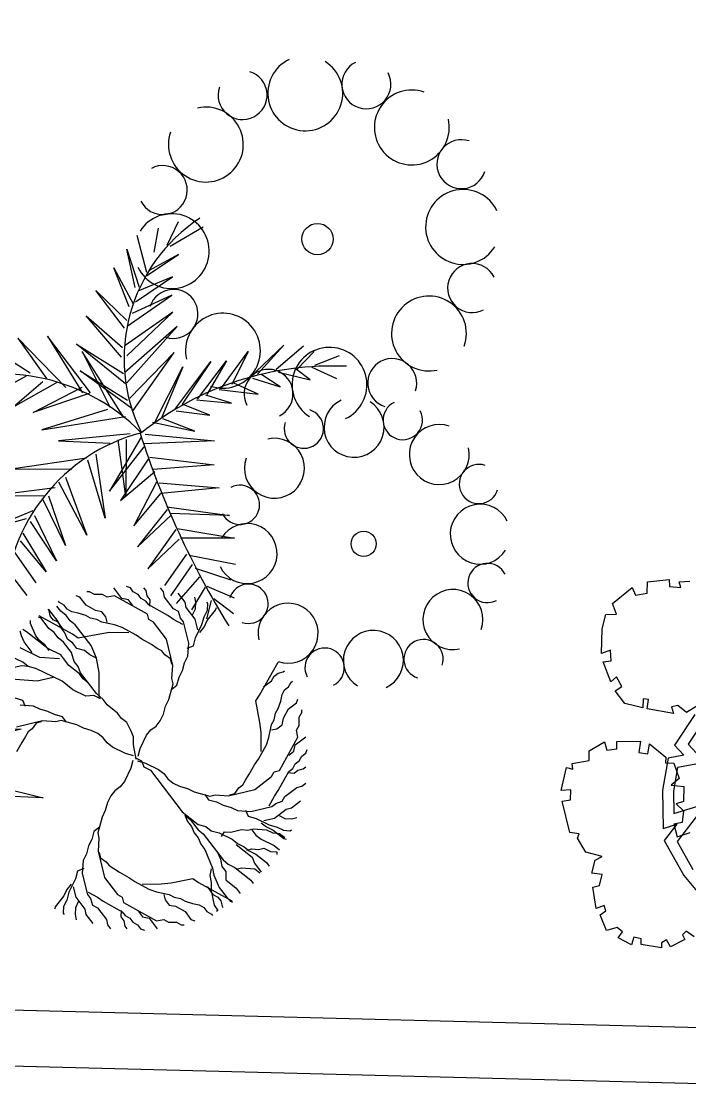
# Model space of a CAD drawing. Header units: millimetres. Extents: x 2680932 to 6187768, y 127588 to 383208.
# Drawn here: x 2895512 to 2896230, y 148357 to 149496 of the extents above; entities that cross this region are included whole.
import ezdxf

# ---------------------------------------------------------------- set-up
doc = ezdxf.new("R2010")
doc.units = ezdxf.units.MM
doc.header["$LTSCALE"] = 20
for name, color, linetype in [('家具内线', 36, 'Continuous'), ('家具外线', 255, 'Continuous'), ('阳台栏杆', 149, 'Continuous')]:
    doc.layers.add(name, color=color, linetype=linetype)

# ---------------------------------------------------------------- blocks, each defined once
blk = doc.blocks.new('MK-ZW-0004')
at = {"layer": '家具内线'}
for p, q in [((-131356.9, 4514.5), (-131363.7, 4542.2)), ((-131354.9, 4510.9), (-131339.5, 4535.5)), ((-131354.8, 4495.1), (-131371.2, 4515.8)), ((-131357.9, 4472.8), (-131378.7, 4505.2)), ((-131341.6, 4507.5), (-131355.9, 4492.9)), ((-131354.5, 4474.7), (-131341.6, 4507.5)), ((-131352.1, 4442.9), (-131382.4, 4484.1)), ((-131382.4, 4484.1), (-131355.2, 4452.2)), ((-131338.5, 4474.4), (-131354.8, 4455.6)), ((-131351.8, 4446.2), (-131338.5, 4474.4)), ((-131380.7, 4445.5), (-131347.7, 4423.3)), ((-131345.6, 4411.8), (-131380.7, 4445.5)), ((-131333.7, 4450.2), (-131349, 4425.7)), ((-131344.2, 4409.4), (-131333.7, 4450.2)), ((-131337.1, 4385), (-131373.6, 4421.1)), ((-131373.6, 4421.1), (-131340.8, 4395.5)), ((-131327.9, 4420.3), (-131340.2, 4394.3)), ((-131336.4, 4383.8), (-131327.9, 4420.3)), ((-131503.8, 4377), (-131519.7, 4414.9)), ((-131329.2, 4359.4), (-131375.3, 4404.3)), ((-131375.3, 4404.3), (-131334, 4367.8)), ((-131307, 4324.1), (-131290.3, 4397)), ((-131290.3, 4397), (-131296.9, 4321.7)), ((-131226.9, 4337.2), (-131208.9, 4402.7)), ((-131208.9, 4402.7), (-131219.4, 4339.4)), ((-131202.3, 4345.2), (-131183.8, 4404.8)), ((-131183.8, 4404.8), (-131191.7, 4347.1)), ((-131172.3, 4354.1), (-131156.1, 4402.2)), ((-131505.1, 4374.2), (-131528.5, 4389.5)), ((-131318.3, 4395.7), (-131334, 4367.8)), ((-131327.5, 4360.4), (-131318.3, 4395.7)), ((-131281.9, 4326.1), (-131264.8, 4393.2)), ((-131264.8, 4393.2), (-131268.3, 4327.8)), ((-131253.3, 4332.3), (-131239.7, 4395.3)), ((-131239.7, 4395.3), (-131241.9, 4332.7)), ((-131157.4, 4358.6), (-131140.2, 4395)), ((-131136.7, 4368.4), (-131120.4, 4396.1)), ((-131122.6, 4374.4), (-131104.1, 4393.1)), ((-131475.6, 4348.2), (-131493.7, 4384.9)), ((-131493.7, 4384.9), (-131480.5, 4351.5)), ((-131449.2, 4332.6), (-131470.8, 4375.5)), ((-131470.8, 4375.5), (-131460.2, 4336.6)), ((-131303.3, 4377.4), (-131321, 4345.1)), ((-131319, 4333.7), (-131303.3, 4377.4)), ((-131499.4, 4359.1), (-131524.5, 4367.2)), ((-131424.5, 4320.2), (-131451.4, 4372.2)), ((-131451.4, 4372.2), (-131437.3, 4327.2)), ((-131392.9, 4315.8), (-131432.9, 4370.6)), ((-131432.9, 4370.6), (-131404.3, 4315.4)), ((-131364.2, 4311.8), (-131417.1, 4373.5)), ((-131417.1, 4373.5), (-131375.7, 4311.3)), ((-131333.9, 4314.8), (-131389.8, 4366.6)), ((-131389.8, 4366.6), (-131347.5, 4313.1)), ((-131318, 4335.8), (-131373.5, 4373.6)), ((-131373.5, 4373.6), (-131322.8, 4344.2)), ((-131135.8, 4366.8), (-131113.8, 4348.8)), ((-131120.8, 4371.3), (-131101.9, 4363.7)), ((-131173.7, 4351.3), (-131143.3, 4323.7)), ((-131161.8, 4356.1), (-131131.4, 4328.5)), ((-131147.7, 4362.1), (-131122.6, 4333.5)), ((-131478.7, 4348.5), (-131519.6, 4343.4)), ((-131188.2, 4300.1), (-131217.2, 4340.7)), ((-131201.4, 4343.6), (-131163.5, 4308.1)), ((-131163.5, 4308.1), (-131190.8, 4345.6)), ((-131506.4, 4330.6), (-131464.2, 4338.4)), ((-131464.6, 4334), (-131506.4, 4330.6)), ((-131488.4, 4314.3), (-131447.4, 4329.6)), ((-131240.1, 4288.8), (-131266.1, 4329.1)), ((-131254.6, 4329.5), (-131211.1, 4299.3)), ((-131211.1, 4299.3), (-131241.9, 4332.7)), ((-131223.8, 4336.9), (-131188.2, 4300.1)), ((-131444.8, 4324.9), (-131488.4, 4314.3)), ((-131466.8, 4291.9), (-131430.7, 4320.7)), ((-131304.4, 4319.4), (-131251.5, 4278.1)), ((-131251.5, 4278.1), (-131293.8, 4321.4)), ((-131281.1, 4324.6), (-131240.1, 4288.8)), ((-131422.8, 4317.1), (-131466.8, 4291.9)), ((-131441.3, 4277.9), (-131402.5, 4312.3)), ((-131392.4, 4309.9), (-131441.3, 4277.9)), ((-131363.4, 4310.2), (-131412.6, 4263.6)), ((-131412.6, 4263.6), (-131374.8, 4309.8)), ((-131336.1, 4313.6), (-131383.6, 4263.9)), ((-131383.6, 4263.9), (-131345.8, 4310.1)), ((-131309.7, 4308.2), (-131312.3, 4231.1)), ((-131327.7, 4304), (-131403.8, 4268.7)), ((-131326.3, 4214.9), (-131328.6, 4305.6)), ((-131243.6, 4294.9), (-131304.8, 4294.7)), ((-131303.9, 4303.3), (-131243.6, 4294.9)), ((-131403.8, 4268.7), (-131340.5, 4290.6)), ((-131338.7, 4287.5), (-131326.3, 4214.9)), ((-131312.3, 4231.1), (-131302.6, 4285.7)), ((-131358.9, 4271.9), (-131425, 4234.1)), ((-131425, 4234.1), (-131359.8, 4263.2)), ((-131345.7, 4207.9), (-131366, 4263.7)), ((-131358.1, 4270.3), (-131345.7, 4207.9)), ((-131292.9, 4268.8), (-131223.4, 4269.7)), ((-131223.4, 4269.7), (-131287.6, 4259.5)), ((-131289.8, 4258.3), (-131288.5, 4179.3)), ((-131367.7, 4246.4), (-131427.1, 4202.2)), ((-131374.8, 4238.3), (-131354.1, 4186.8)), ((-131288.5, 4179.3), (-131280.1, 4241.3)), ((-131272.6, 4233.4), (-131207.9, 4247.9)), ((-131207.9, 4247.9), (-131268.2, 4225.7)), ((-131427.1, 4202.2), (-131380.1, 4227.1)), ((-131354.1, 4186.8), (-131377.4, 4222.5)), ((-131262.5, 4220.8), (-131262.9, 4155.1)), ((-131255, 4212.8), (-131200, 4223.8)), ((-131200, 4223.8), (-131251.5, 4206.6)), ((-131388, 4210.3), (-131431.5, 4158.8)), ((-131385.3, 4205.7), (-131368.1, 4160.3)), ((-131262.9, 4155.1), (-131255.5, 4208.4)), ((-131236.1, 4195), (-131184.6, 4212.2)), ((-131184.6, 4212.2), (-131230.4, 4190.1)), ((-131241.4, 4194), (-131228.6, 4146.1)), ((-131218.9, 4180.3), (-131174.5, 4199.6)), ((-131174.5, 4199.6), (-131211, 4176.6)), ((-131228.6, 4146.1), (-131233.9, 4186)), ((-131200.4, 4168.4), (-131164.3, 4187)), ((-131180.6, 4159.3), (-131152, 4175.7))]:
    blk.add_line(p, q, dxfattribs=at)
for centre, radius in [((-131490.5, 4534.9), 16.8), ((-131159.8, 4541.4), 13.5)]:
    blk.add_circle(centre, radius, dxfattribs=at)
at = {"layer": '家具外线'}
for p, q in [((-131022.8, 4444.9), (-131023.7, 4446.4)), ((-131018.1, 4441.4), (-131022.8, 4444.9)), ((-131000.1, 4447.7), (-131003.9, 4449.6)), ((-130994.8, 4438.4), (-131000.1, 4447.7)), ((-130989.1, 4451.9), (-130992, 4452.3)), ((-130984.4, 4448.5), (-130989.1, 4451.9)), ((-130975.7, 4447.3), (-130984.4, 4448.5)), ((-130971, 4443.9), (-130975.7, 4447.3)), ((-130963.2, 4444.3), (-130971, 4443.9)), ((-130930.5, 4420.2), (-130963.2, 4444.3)), ((-130955.6, 4440.5), (-130962.6, 4452.8)), ((-130945.2, 4450.5), (-130949, 4452.4)), ((-130942.6, 4445.9), (-130945.2, 4450.5)), ((-130937.9, 4442.5), (-130942.6, 4445.9)), ((-130935.3, 4437.8), (-130937.9, 4442.5)), ((-130928.9, 4445.6), (-130930.7, 4448.6)), ((-130928.3, 4439.8), (-130928.9, 4445.6)), ((-130910.6, 4441.8), (-130913.2, 4446.4)), ((-131013.3, 4409.5), (-131046, 4433.7)), ((-131034.9, 4437.9), (-131035.8, 4439.5)), ((-131034.3, 4432.2), (-131034.9, 4437.9)), ((-131031.7, 4427.5), (-131034.3, 4432.2)), ((-131015.5, 4436.8), (-131018.1, 4441.4)), ((-131010.8, 4433.4), (-131015.5, 4436.8)), ((-131004.1, 4431.1), (-131010.8, 4433.4)), ((-130996.5, 4427.3), (-131004.1, 4431.1)), ((-130985.5, 4431.5), (-130994.8, 4438.4)), ((-130978.8, 4429.2), (-130985.5, 4431.5)), ((-130948.9, 4438.2), (-130955.6, 4440.5)), ((-130945.4, 4432), (-130948.9, 4438.2)), ((-130930.6, 4434.4), (-130935.3, 4437.8)), ((-130928, 4429.8), (-130930.6, 4434.4)), ((-130925.7, 4435.2), (-130928.3, 4439.8)), ((-130927.1, 4428.2), (-130925.7, 4435.2)), ((-130910, 4436), (-130910.6, 4441.8)), ((-130902, 4422.2), (-130910, 4436)), ((-130889, 4427.6), (-130895.2, 4438.3)), ((-130877.4, 4426.1), (-130878, 4431.9)), ((-131027, 4424.1), (-131031.7, 4427.5)), ((-131021.8, 4414.9), (-131027, 4424.1)), ((-130991.9, 4423.8), (-130996.5, 4427.3)), ((-130985.2, 4421.5), (-130991.9, 4423.8)), ((-130980.5, 4418.1), (-130985.2, 4421.5)), ((-130975.3, 4423.1), (-130978.8, 4429.2)), ((-130974.7, 4417.3), (-130975.3, 4423.1)), ((-130929.9, 4414.4), (-130930.5, 4420.2)), ((-130909.3, 4416), (-130928, 4429.8)), ((-130897.4, 4418.7), (-130902, 4422.2)), ((-130888.4, 4421.8), (-130889, 4427.6)), ((-130880.5, 4408), (-130888.4, 4421.8)), ((-130878.8, 4419.2), (-130877.4, 4426.1)), ((-130866.3, 4416.1), (-130864.9, 4423)), ((-130864.9, 4423), (-130865.7, 4424.6)), ((-131007.8, 4404.5), (-131013.3, 4409.5)), ((-130967.1, 4413.5), (-130980.5, 4418.1)), ((-130959.5, 4409.7), (-130967.1, 4413.5)), ((-130945.5, 4399.3), (-130959.5, 4409.7)), ((-130925.2, 4410.9), (-130929.9, 4414.4)), ((-130913.8, 4391), (-130925.2, 4410.9)), ((-130903.7, 4411), (-130909.3, 4416)), ((-130894.4, 4404.1), (-130903.7, 4411)), ((-130895.9, 4411.4), (-130897.4, 4418.7)), ((-130893.3, 4406.8), (-130895.9, 4411.4)), ((-130883.1, 4412.6), (-130878.8, 4419.2)), ((-130874, 4401.5), (-130870.6, 4409.6)), ((-130870.6, 4409.6), (-130866.3, 4416.1)), ((-130868, 4404.9), (-130857.5, 4415)), ((-130864.9, 4404.4), (-130863.5, 4411.3)), ((-130863.5, 4411.3), (-130858.3, 4416.3)), ((-130857.5, 4415), (-130856.4, 4417.7)), ((-130851.3, 4404), (-130846.1, 4409.1)), ((-130984.2, 4405.8), (-131007.8, 4404.5)), ((-130973.5, 4405.8), (-130984.2, 4405.8)), ((-130953.1, 4403.2), (-130973.5, 4405.8)), ((-130940, 4394.3), (-130945.5, 4399.3)), ((-130890.8, 4383.7), (-130893.3, 4406.8)), ((-130882.7, 4388.4), (-130874, 4401.5)), ((-130879.3, 4396.4), (-130880.5, 4408)), ((-130877.5, 4393.4), (-130872.3, 4398.4)), ((-130872.3, 4398.4), (-130868, 4404.9)), ((-130872.1, 4384), (-130869.3, 4397.8)), ((-130869.3, 4397.8), (-130864.9, 4404.4)), ((-130859.9, 4390.9), (-130851.3, 4404)), ((-130850.1, 4392.5), (-130845.7, 4399.1)), ((-130845.7, 4399.1), (-130844.3, 4406)), ((-130844.3, 4406), (-130841.4, 4405.6)), ((-130930.7, 4387.4), (-130940, 4394.3)), ((-130925.1, 4382.4), (-130930.7, 4387.4)), ((-130910.8, 4362.1), (-130913.8, 4391)), ((-130886.2, 4380.3), (-130882.7, 4388.4)), ((-130871.2, 4382.4), (-130865.1, 4385.9)), ((-130865.1, 4385.9), (-130859.9, 4390.9)), ((-130850.9, 4379.8), (-130849.5, 4386.7)), ((-130849.5, 4386.7), (-130850.1, 4392.5)), ((-130844.8, 4383.3), (-130834.4, 4393.3)), ((-130835.2, 4380.6), (-130825, 4386.4)), ((-130834.4, 4393.3), (-130830.3, 4395.6)), ((-131110.1, 4374.5), (-131112.8, 4375.7)), ((-131100, 4364.1), (-131110.1, 4374.5)), ((-130920.4, 4379), (-130925.1, 4382.4)), ((-130917.8, 4374.4), (-130920.4, 4379)), ((-130912.3, 4369.4), (-130917.8, 4374.4)), ((-130893.7, 4369.8), (-130890.8, 4383.7)), ((-130893.1, 4378.3), (-130886.2, 4380.3)), ((-130872.9, 4371.3), (-130871.5, 4378.2)), ((-130871.5, 4378.2), (-130872.1, 4384)), ((-130857.8, 4363.6), (-130842.2, 4378.7)), ((-130854.3, 4371.7), (-130849.1, 4376.7)), ((-130850.3, 4374), (-130850.9, 4379.8)), ((-130849.1, 4376.7), (-130844.8, 4383.3)), ((-130842.2, 4378.7), (-130835.2, 4380.6)), ((-130833.6, 4359.1), (-130818, 4374.1)), ((-130832.2, 4366), (-130829.4, 4379.9)), ((-130829.4, 4379.9), (-130824.2, 4384.9)), ((-130818, 4374.1), (-130814, 4376.4)), ((-131118.1, 4367.2), (-131119.7, 4366.4)), ((-131111.2, 4365.8), (-131118.1, 4367.2)), ((-131104.6, 4361.5), (-131111.2, 4365.8)), ((-131093.5, 4359.8), (-131100, 4364.1)), ((-130911.6, 4363.6), (-130912.3, 4369.4)), ((-130901.4, 4355.2), (-130898, 4363.3)), ((-130898, 4363.3), (-130893.7, 4369.8)), ((-130871.7, 4359.7), (-130872.9, 4371.3)), ((-130863.9, 4360.1), (-130858.7, 4365.1)), ((-130858.7, 4365.1), (-130854.3, 4371.7)), ((-130831.6, 4360.2), (-130832.2, 4366)), ((-131121.2, 4354.7), (-131126.9, 4354.1)), ((-131114.2, 4353.3), (-131121.2, 4354.7)), ((-131103.1, 4351.6), (-131116.9, 4343.7)), ((-131107.7, 4349), (-131114.2, 4353.3)), ((-131096.5, 4358), (-131104.6, 4361.5)), ((-131091.5, 4352.8), (-131103.1, 4351.6)), ((-131083.4, 4349.4), (-131096.5, 4358)), ((-131088.5, 4354.6), (-131093.5, 4359.8)), ((-130913.6, 4348.2), (-130910.8, 4362.1)), ((-130905.8, 4348.6), (-130901.4, 4355.2)), ((-130873.1, 4352.8), (-130871.7, 4359.7)), ((-130868.5, 4349.3), (-130873.1, 4352.8)), ((-130872.5, 4347), (-130863.9, 4360.1)), ((-130843.2, 4347.5), (-130838, 4352.5)), ((-130838, 4352.5), (-130833.6, 4359.1)), ((-130821.7, 4347.5), (-130811.2, 4357.6)), ((-130811.2, 4357.6), (-130805.2, 4361.1)), ((-130802.2, 4346.5), (-130797, 4351.5)), ((-130797, 4351.5), (-130798.1, 4348.8)), ((-131122.7, 4343.1), (-131133.4, 4336.9)), ((-131116.9, 4343.7), (-131122.7, 4343.1)), ((-131078.8, 4341.3), (-131101.9, 4338.8)), ((-131075.3, 4345.9), (-131083.4, 4349.4)), ((-131064.9, 4338.4), (-131078.8, 4341.3)), ((-131073.4, 4339), (-131075.3, 4345.9)), ((-130919.9, 4326.3), (-130913, 4342.5)), ((-130915.3, 4337.1), (-130909.2, 4340.5)), ((-130913, 4342.5), (-130913.6, 4348.2)), ((-130909.2, 4340.5), (-130905.8, 4348.6)), ((-130876, 4338.9), (-130872.5, 4347)), ((-130873.6, 4330.1), (-130843.2, 4347.5)), ((-130851.3, 4342.8), (-130844.3, 4344.8)), ((-130844.3, 4344.8), (-130836.5, 4345.2)), ((-130836.5, 4345.2), (-130830.4, 4348.7)), ((-130830.4, 4348.7), (-130821.7, 4347.5)), ((-130822.6, 4318.2), (-130798.4, 4350.9)), ((-130814.4, 4339.5), (-130802.2, 4346.5)), ((-130794.2, 4339.9), (-130792.6, 4340.7)), ((-131117.2, 4330), (-131131.1, 4322.1)), ((-131113.8, 4334.7), (-131117.2, 4330)), ((-131106.5, 4336.2), (-131113.8, 4334.7)), ((-131101.9, 4338.8), (-131106.5, 4336.2)), ((-131099.2, 4337.7), (-131106.1, 4328.4)), ((-131058.4, 4334.1), (-131064.9, 4338.4)), ((-131050.3, 4330.7), (-131058.4, 4334.1)), ((-131043.7, 4326.3), (-131050.3, 4330.7)), ((-130884.6, 4325.8), (-130881.2, 4333.9)), ((-130881.2, 4333.9), (-130876, 4338.9)), ((-130878.8, 4325.1), (-130873.6, 4330.1)), ((-130863.1, 4325.9), (-130857, 4329.4)), ((-130857, 4329.4), (-130836.1, 4335.2)), ((-130836.1, 4335.2), (-130828.3, 4335.6)), ((-130835.3, 4333.7), (-130828.6, 4331.4)), ((-130828.6, 4331.4), (-130820.7, 4331.8)), ((-130828.3, 4335.6), (-130814.4, 4339.5)), ((-130820.7, 4331.8), (-130812, 4330.6)), ((-130817.2, 4326.7), (-130808, 4331.9)), ((-130812, 4330.6), (-130796.3, 4331.5)), ((-130808, 4331.9), (-130804.5, 4336.6)), ((-130804.5, 4336.6), (-130799.9, 4339.3)), ((-130799.9, 4339.3), (-130794.2, 4339.9)), ((-130796.3, 4331.5), (-130790.2, 4334.9)), ((-130790.2, 4334.9), (-130789.3, 4333.4)), ((-130787.2, 4327.7), (-130785.7, 4328.6)), ((-131136.9, 4321.5), (-131141.5, 4318.9)), ((-131131.1, 4322.1), (-131136.9, 4321.5)), ((-131111.1, 4322.8), (-131124.9, 4304.1)), ((-131106.1, 4328.4), (-131111.1, 4322.8)), ((-131086, 4318.3), (-131106, 4306.9)), ((-131057.2, 4321.3), (-131086, 4318.3)), ((-131064.5, 4319.8), (-131069.5, 4314.3)), ((-131058.7, 4320.4), (-131064.5, 4319.8)), ((-131043.3, 4318.5), (-131057.2, 4321.3)), ((-131035.6, 4322.9), (-131043.7, 4326.3)), ((-131037.5, 4319.1), (-131043.3, 4318.5)), ((-131021.4, 4312.2), (-131037.5, 4319.1)), ((-131032.1, 4316.8), (-131035.6, 4322.9)), ((-130927.7, 4311.6), (-130924.2, 4319.7)), ((-130924.2, 4319.7), (-130919.9, 4326.3)), ((-130900.2, 4310.7), (-130884.6, 4325.8)), ((-130896.2, 4313.1), (-130891, 4318.1)), ((-130891, 4318.1), (-130878.8, 4325.1)), ((-130889.2, 4315), (-130883.1, 4318.5)), ((-130883.1, 4318.5), (-130876.2, 4320.4)), ((-130876.2, 4320.4), (-130870.1, 4323.9)), ((-130870.1, 4323.9), (-130863.1, 4325.9)), ((-130827.6, 4312.7), (-130822.6, 4318.2)), ((-130798.7, 4315.7), (-130795.3, 4320.4)), ((-130795.3, 4320.4), (-130790.7, 4323)), ((-130790.7, 4323), (-130787.2, 4327.7)), ((-131130.3, 4306.4), (-131134.9, 4303.8)), ((-131123.3, 4305), (-131130.3, 4306.4)), ((-131106, 4306.9), (-131109.5, 4302.2)), ((-131077.5, 4307), (-131082.5, 4301.4)), ((-131074.1, 4311.7), (-131077.5, 4307)), ((-131069.5, 4314.3), (-131074.1, 4311.7)), ((-131014.8, 4307.9), (-131021.4, 4312.2)), ((-131006.7, 4304.4), (-131014.8, 4307.9)), ((-130948.9, 4282.9), (-130900.2, 4310.7)), ((-130932, 4305.1), (-130927.7, 4311.6)), ((-130896.2, 4313.1), (-130889.2, 4315)), ((-130826.3, 4289.1), (-130827.6, 4312.7)), ((-130804.8, 4301.4), (-130801, 4309)), ((-130801, 4309), (-130798.7, 4315.7)), ((-130784.4, 4305), (-130782.5, 4308.8)), ((-131140.6, 4303.2), (-131143.7, 4301.4)), ((-131134.9, 4303.8), (-131140.6, 4303.2)), ((-131115.2, 4301.6), (-131139.4, 4268.9)), ((-131132.9, 4296.8), (-131137.5, 4294.2)), ((-131129.5, 4301.5), (-131132.9, 4296.8)), ((-131124.9, 4304.1), (-131129.5, 4301.5)), ((-131109.5, 4302.2), (-131115.2, 4301.6)), ((-131082.5, 4301.4), (-131089.4, 4292.1)), ((-131000.1, 4300.1), (-131006.7, 4304.4)), ((-130995.1, 4294.9), (-131000.1, 4300.1)), ((-130991.6, 4288.8), (-130995.1, 4294.9)), ((-130948.5, 4291.5), (-130943.3, 4296.6)), ((-130943.3, 4296.6), (-130937.2, 4300)), ((-130937.2, 4300), (-130932, 4305.1)), ((-130810.6, 4290.1), (-130808.3, 4296.8)), ((-130808.3, 4296.8), (-130804.8, 4301.4)), ((-130800.6, 4290.4), (-130793.7, 4299.8)), ((-130793.7, 4299.8), (-130784.4, 4305)), ((-130780.2, 4294), (-130779.8, 4296.9)), ((-131145.6, 4286.9), (-131147.5, 4283.1)), ((-131141, 4289.5), (-131145.6, 4286.9)), ((-131137.5, 4294.2), (-131141, 4289.5)), ((-131133.3, 4283.2), (-131135.6, 4276.5)), ((-131127.1, 4286.7), (-131133.3, 4283.2)), ((-131094.4, 4286.6), (-131104.8, 4272.6)), ((-131089.4, 4292.1), (-131094.4, 4286.6)), ((-130986.6, 4283.6), (-130991.6, 4288.8)), ((-130973.5, 4274.9), (-130986.6, 4283.6)), ((-130957.2, 4278.4), (-130948.5, 4291.5)), ((-130826.3, 4278.4), (-130826.3, 4289.1)), ((-130818.6, 4272), (-130814, 4285.4)), ((-130814, 4285.4), (-130810.6, 4290.1)), ((-130809, 4280.2), (-130802.8, 4283.7)), ((-130802.8, 4283.7), (-130800.6, 4290.4)), ((-130784.8, 4280.6), (-130783.6, 4289.3)), ((-130783.6, 4289.3), (-130780.2, 4294)), ((-131135.6, 4276.5), (-131147.9, 4269.4)), ((-131104.8, 4272.6), (-131108.6, 4265)), ((-131098.2, 4279), (-131100.9, 4258.6)), ((-130965.4, 4271.5), (-130973.5, 4274.9)), ((-130964.6, 4267.8), (-130960.2, 4274.4)), ((-130960.6, 4270.3), (-130957.2, 4278.4)), ((-130960.2, 4274.4), (-130953.3, 4276.3)), ((-130953.3, 4276.3), (-130948.9, 4282.9)), ((-130828.9, 4258), (-130826.3, 4278.4)), ((-130822.4, 4264.4), (-130818.6, 4272)), ((-130814.8, 4279.6), (-130809, 4280.2)), ((-130788.2, 4276), (-130784.8, 4280.6)), ((-130787.8, 4268.1), (-130788.2, 4276)), ((-131139, 4261.1), (-131142.4, 4256.4)), ((-131139.4, 4268.9), (-131139, 4261.1)), ((-131108.6, 4265), (-131113.2, 4251.6)), ((-131002.9, 4264.3), (-131008.1, 4259.2)), ((-130993.9, 4267.4), (-131002.9, 4264.3)), ((-130986.9, 4269.3), (-130993.9, 4267.4)), ((-130978.2, 4268.2), (-130986.9, 4269.3)), ((-130962.5, 4269), (-130978.2, 4268.2)), ((-130966.6, 4266.7), (-130970, 4258.6)), ((-130961.8, 4265.5), (-130953.7, 4262.1)), ((-130953.7, 4262.1), (-130940.6, 4253.4)), ((-130832.8, 4250.4), (-130822.4, 4264.4)), ((-130811.9, 4235.4), (-130787.8, 4268.1)), ((-130793.9, 4253.8), (-130791.6, 4260.5)), ((-130791.6, 4260.5), (-130779.3, 4267.6)), ((-131142.4, 4256.4), (-131143.6, 4247.7)), ((-131124.3, 4253.3), (-131126.6, 4246.6)), ((-131118.2, 4256.8), (-131124.3, 4253.3)), ((-131112.4, 4257.4), (-131118.2, 4256.8)), ((-131113.2, 4251.6), (-131116.6, 4246.9)), ((-131100.9, 4258.6), (-131100.8, 4247.9)), ((-131014.2, 4255.8), (-131024.6, 4245.7)), ((-131008.1, 4259.2), (-131014.2, 4255.8)), ((-130970, 4258.6), (-130978.7, 4245.5)), ((-130940.6, 4253.4), (-130935.5, 4248.2)), ((-130837.8, 4244.9), (-130832.8, 4250.4)), ((-130800.1, 4250.3), (-130793.9, 4253.8)), ((-130786.2, 4247.5), (-130781.6, 4250.1)), ((-130781.6, 4250.1), (-130779.7, 4253.9)), ((-131147, 4243), (-131147.4, 4240.1)), ((-131143.6, 4247.7), (-131147, 4243)), ((-131126.6, 4246.6), (-131133.5, 4237.3)), ((-131118.9, 4240.2), (-131122.4, 4235.6)), ((-131116.6, 4246.9), (-131118.9, 4240.2)), ((-131100.8, 4247.9), (-131099.6, 4224.3)), ((-131075.7, 4240.9), (-131089.7, 4237.1)), ((-131075.7, 4240.9), (-131080.1, 4234.4)), ((-131060, 4241.8), (-131075.7, 4240.9)), ((-131033.9, 4238.4), (-131060, 4241.8)), ((-131030.7, 4242.2), (-131037.9, 4236.1)), ((-131031.8, 4239.5), (-131036.2, 4233)), ((-131024.6, 4245.7), (-131030.7, 4242.2)), ((-130983.9, 4240.4), (-130990, 4237)), ((-130978.7, 4245.5), (-130983.9, 4240.4)), ((-130935.5, 4248.2), (-130932, 4242.1)), ((-130932, 4242.1), (-130927, 4236.9)), ((-130844.7, 4235.6), (-130837.8, 4244.9)), ((-130797.7, 4235.5), (-130794.3, 4240.2)), ((-130794.3, 4240.2), (-130789.6, 4242.8)), ((-130789.6, 4242.8), (-130786.2, 4247.5)), ((-131142.7, 4232), (-131144.7, 4228.2)), ((-131133.5, 4237.3), (-131142.7, 4232)), ((-131126.2, 4228), (-131128.5, 4221.3)), ((-131122.4, 4235.6), (-131126.2, 4228)), ((-131089.7, 4237.1), (-131114, 4223.1)), ((-131085.3, 4229.4), (-131088.7, 4221.3)), ((-131080.1, 4234.4), (-131085.3, 4229.4)), ((-131050.1, 4229.1), (-131062.3, 4222.1)), ((-131050.1, 4229.1), (-131055.3, 4224.1)), ((-131037.9, 4236.1), (-131050.1, 4229.1)), ((-131036.2, 4233), (-131036.7, 4224.5)), ((-130995.2, 4231.9), (-130999.5, 4225.4)), ((-130990, 4237), (-130995.2, 4231.9)), ((-130927, 4236.9), (-130920.5, 4232.6)), ((-130920.5, 4232.6), (-130912.4, 4229.1)), ((-130912.4, 4229.1), (-130905.8, 4224.8)), ((-130853.1, 4225.4), (-130849.6, 4230)), ((-130849.6, 4230), (-130844.7, 4235.6)), ((-130841.1, 4218.7), (-130821.2, 4230.2)), ((-130821.2, 4230.2), (-130817.7, 4234.8)), ((-130817.7, 4234.8), (-130811.9, 4235.4)), ((-130816.1, 4214.2), (-130802.3, 4232.9)), ((-130803.8, 4232), (-130796.9, 4230.6)), ((-130802.3, 4232.9), (-130797.7, 4235.5)), ((-130796.9, 4230.6), (-130792.3, 4233.2)), ((-130792.3, 4233.2), (-130786.5, 4233.8)), ((-130786.5, 4233.8), (-130783.5, 4235.6)), ((-131131.9, 4216.6), (-131136.5, 4214)), ((-131128.5, 4221.3), (-131131.9, 4216.6)), ((-131125.3, 4214.6), (-131130.5, 4209.6)), ((-131104.6, 4218.8), (-131128.7, 4186.1)), ((-131119.2, 4218.1), (-131125.3, 4214.6)), ((-131114, 4223.1), (-131119.2, 4218.1)), ((-131099.6, 4224.3), (-131104.6, 4218.8)), ((-131094.8, 4217.8), (-131100, 4212.8)), ((-131085.2, 4215.1), (-131097.4, 4208.2)), ((-131088.7, 4221.3), (-131094.8, 4217.8)), ((-131075.3, 4216.7), (-131085.2, 4215.1)), ((-131069.2, 4220.2), (-131075.3, 4216.7)), ((-131061.4, 4220.6), (-131071.8, 4210.5)), ((-131062.3, 4222.1), (-131069.2, 4220.2)), ((-131055.3, 4224.1), (-131061.4, 4220.6)), ((-131036.7, 4224.5), (-131045.4, 4211.4)), ((-131003, 4217.3), (-131007.3, 4210.7)), ((-130999.5, 4225.4), (-131003, 4217.3)), ((-130905.8, 4224.8), (-130889.6, 4217.9)), ((-130895, 4220.2), (-130891.6, 4214.1)), ((-130889.6, 4217.9), (-130883.9, 4218.5)), ((-130883.9, 4218.5), (-130870, 4215.7)), ((-130870, 4215.7), (-130841.1, 4218.7)), ((-130868.5, 4216.6), (-130862.7, 4217.2)), ((-130862.7, 4217.2), (-130857.7, 4222.7)), ((-130857.7, 4222.7), (-130853.1, 4225.4)), ((-130809.9, 4207), (-130796.1, 4214.9)), ((-130796.1, 4214.9), (-130790.3, 4215.5)), ((-130790.3, 4215.5), (-130785.7, 4218.1)), ((-131140, 4209.3), (-131141.5, 4208.4)), ((-131136.5, 4214), (-131140, 4209.3)), ((-131130.5, 4209.6), (-131136.6, 4206.1)), ((-131120, 4205.4), (-131134.2, 4197.3)), ((-131119.2, 4205.1), (-131122.6, 4200.4)), ((-131113.1, 4207.3), (-131120, 4205.4)), ((-131110, 4210.3), (-131119.2, 4205.1)), ((-131107, 4210.8), (-131113.1, 4207.3)), ((-131100, 4212.8), (-131107, 4210.8)), ((-131097.4, 4208.2), (-131102.6, 4203.1)), ((-131084, 4203.6), (-131092.6, 4190.5)), ((-131071.8, 4210.5), (-131084, 4203.6)), ((-131045.4, 4211.4), (-131055.8, 4201.4)), ((-131007.3, 4210.7), (-131014.2, 4194.6)), ((-130891.6, 4214.1), (-130883.5, 4210.7)), ((-130883.5, 4210.7), (-130876.9, 4206.3)), ((-130876.9, 4206.3), (-130868.8, 4202.9)), ((-130828, 4199.3), (-130821.1, 4208.7)), ((-130821.1, 4208.7), (-130816.1, 4214.2)), ((-130813.4, 4202.3), (-130809.9, 4207)), ((-131133, 4197.2), (-131134.6, 4196.3)), ((-131127.2, 4197.8), (-131133, 4197.2)), ((-131122.6, 4200.4), (-131127.2, 4197.8)), ((-131113.9, 4194.6), (-131126, 4187.7)), ((-131108.7, 4199.7), (-131113.9, 4194.6)), ((-131102.6, 4203.1), (-131108.7, 4199.7)), ((-131080.2, 4201.7), (-131084.4, 4180.9)), ((-131055.8, 4201.4), (-131073.1, 4175.1)), ((-131061.3, 4192.1), (-131059.4, 4174.8)), ((-131018, 4196.5), (-131021.4, 4188.4)), ((-131011.9, 4200), (-131018, 4196.5)), ((-131014.2, 4194.6), (-131013.6, 4188.8)), ((-130868.8, 4202.9), (-130862.3, 4198.6)), ((-130862.3, 4198.6), (-130848.4, 4195.7)), ((-130853.8, 4198), (-130851.8, 4191.1)), ((-130848.4, 4195.7), (-130825.3, 4198.2)), ((-130825.3, 4198.2), (-130820.7, 4200.8)), ((-130824.1, 4185.4), (-130810.3, 4193.3)), ((-130820.7, 4200.8), (-130813.4, 4202.3)), ((-130810.3, 4193.3), (-130804.5, 4193.9)), ((-130804.5, 4193.9), (-130793.7, 4200.1)), ((-131126, 4187.7), (-131127.2, 4185)), ((-131092.6, 4190.5), (-131113.5, 4170.4)), ((-131101.9, 4183.1), (-131108, 4179.6)), ((-131096.7, 4188.1), (-131101.9, 4183.1)), ((-131084.4, 4180.9), (-131097.4, 4161.2)), ((-131090.6, 4191.6), (-131096.7, 4188.1)), ((-131025.7, 4181.8), (-131029.2, 4173.7)), ((-131021.4, 4188.4), (-131025.7, 4181.8)), ((-131013.6, 4188.8), (-131016.4, 4174.9)), ((-130851.8, 4191.1), (-130843.7, 4187.6)), ((-130843.7, 4187.6), (-130830.6, 4179)), ((-130838.7, 4182.4), (-130833.7, 4177.2)), ((-130835.7, 4184.2), (-130824.1, 4185.4)), ((-130819.5, 4188), (-130812.9, 4183.7)), ((-130812.9, 4183.7), (-130806, 4182.3)), ((-130806, 4182.3), (-130800.2, 4182.9)), ((-131121.9, 4175.8), (-131124.8, 4176.1)), ((-131108, 4179.6), (-131121.9, 4175.8)), ((-131113.5, 4170.4), (-131116.6, 4166.5)), ((-131090.8, 4173.2), (-131103, 4166.2)), ((-131073.1, 4175.1), (-131076.5, 4167)), ((-131059.4, 4174.8), (-131065.1, 4147.1)), ((-131029.2, 4173.7), (-131033.5, 4167.2)), ((-131016.4, 4174.9), (-131013.4, 4146.1)), ((-131015.5, 4173.4), (-131014.9, 4167.6)), ((-130833.7, 4177.2), (-130827.2, 4172.9)), ((-130830.6, 4179), (-130822.5, 4175.5)), ((-130827.2, 4172.9), (-130817.1, 4162.5)), ((-130822.5, 4175.5), (-130816, 4171.2)), ((-130816, 4171.2), (-130809.1, 4169.8)), ((-130809.1, 4169.8), (-130807.5, 4170.6)), ((-131109.9, 4164.2), (-131114.9, 4163.5)), ((-131103, 4166.2), (-131109.9, 4164.2)), ((-131081.7, 4162), (-131090.4, 4148.9)), ((-131076.5, 4167), (-131081.7, 4162)), ((-131076.5, 4167), (-131078, 4160.1)), ((-131078, 4160.1), (-131075.5, 4137)), ((-131034.1, 4158.7), (-131041, 4156.8)), ((-131033.5, 4167.2), (-131036.4, 4153.3)), ((-131014.9, 4167.6), (-131009.4, 4162.6)), ((-131009.4, 4162.6), (-131006.7, 4158)), ((-131006.7, 4158), (-131002.1, 4154.6)), ((-130980, 4048.8), (-130934.4, 4164.7)), ((-130934.4, 4164.7), (-130955.4, 4045.8)), ((-130817.1, 4162.5), (-130814.4, 4161.3)), ((-131041, 4156.8), (-131044.5, 4148.7)), ((-131026.5, 4050), (-131010.5, 4151)), ((-131010.5, 4151), (-130999.9, 4052.4)), ((-131002.1, 4154.6), (-130996.5, 4149.6)), ((-130996.5, 4149.6), (-130987.2, 4142.7))]:
    blk.add_line(p, q, dxfattribs=at)
for centre, radius, start, end in [((-131483, 4691.6), 40.2, 108.0305, 50.3192), ((-131550, 4698.6), 26.3, 154.0378, 65.0701), ((-131416.8, 4692.7), 26.3, 109.0378, 20.0701), ((-131153.7, 4666.8), 32.2, 108.0305, 50.3192), ((-131596, 4651), 40.2, 153.0305, 95.3192), ((-131207.3, 4672.4), 21.1, 154.0378, 65.0701), ((-131100.8, 4667.7), 21.1, 109.0378, 20.0701), ((-131374.4, 4640.4), 40.2, 63.0305, 5.3192), ((-131244.2, 4634.4), 32.2, 153.0305, 95.3192), ((-131066.8, 4625.8), 32.2, 63.0305, 5.3192), ((-131648.3, 4608.6), 26.3, 199.0378, 110.0701), ((-131648.3, 4608.6), 26.3, 199.0378, 110.0701), ((-131326.8, 4594.3), 26.3, 64.0378, 335.0701), ((-131286, 4600.4), 21.1, 199.0378, 110.0701), ((-131286, 4600.4), 21.1, 199.0378, 110.0701), ((-131028.8, 4589), 21.1, 64.0378, 335.0701), ((-131647.3, 4542.4), 40.2, 198.0305, 140.3192), ((-131647.3, 4542.4), 40.2, 198.0305, 140.3192), ((-131285.2, 4547.5), 32.2, 198.0305, 140.3192), ((-131285.2, 4547.5), 32.2, 198.0305, 140.3192), ((-131333.8, 4527.3), 40.2, 18.0305, 320.3192), ((-131034.4, 4535.4), 32.2, 18.0305, 320.3192), ((-131027.3, 4490), 328.9, 169.8644, 211.0558), ((-131290.7, 4493.9), 21.1, 244.0378, 155.0701), ((-131654.2, 4475.4), 26.3, 244.0378, 155.0701), ((-131033.5, 4482.5), 21.1, 19.0378, 290.0701), ((-131252.7, 4457), 32.2, 243.0305, 185.3192), ((-131332.7, 4461.2), 26.3, 19.0378, 290.0701), ((-131075.3, 4448.5), 32.2, 333.0305, 275.3192), ((-131606.7, 4429.4), 40.2, 243.0305, 185.3192), ((-131385, 4418.7), 40.2, 333.0305, 275.3192), ((-131165.8, 4416), 32.2, 288.0305, 230.3192), ((-131218.7, 4415.2), 21.1, 289.0378, 200.0701), ((-131112.2, 4410.5), 21.1, 334.0378, 245.0701), ((-131498.1, 4378.1), 40.2, 288.0305, 230.3192), ((-131366.9, 4491.1), 180.3, 205.7676, 288.7087), ((-131564.3, 4377.1), 26.3, 289.0378, 200.0701), ((-131431.1, 4371.2), 26.3, 334.0378, 245.0701), ((-131476.9, 5247), 943.1, 280.2888, 294.1272), ((-131182.9, 4152.2), 210.2, 126.8933, 196.6164), ((-131112.7, 4345.9), 198.1, 187.4142, 260.1721)]:
    blk.add_arc(centre, radius, start, end, dxfattribs=at)
blk = doc.blocks.new('MK-ZW-0405')
at = {"layer": '家具内线'}
for p, q in [((-86674.8, -13831), (-86714.7, -13891.2)), ((-86714.7, -13891.2), (-86668.8, -13940.8)), ((-86668.8, -13940.8), (-86743.4, -13954)), ((-86743.4, -13954), (-86754.4, -14017.2)), ((-86754.4, -14017.2), (-86753.6, -14078)), ((-86753.6, -14078), (-86665.8, -14051.1)), ((-86665.8, -14051.1), (-86744.1, -14152.6)), ((-86744.1, -14152.6), (-86702.3, -14227.7))]:
    blk.add_line(p, q, dxfattribs=at)
at = {"layer": '家具外线'}
for p, q in [((-86825, -13486.4), (-86824.2, -13456.5)), ((-86824.2, -13456.5), (-86765.6, -13450)), ((-86765.6, -13450), (-86764.9, -13468.9)), ((-86764.9, -13468.9), (-86734.3, -13470.9)), ((-86738.6, -13456.4), (-86710.3, -13453.9)), ((-86734.3, -13470.9), (-86738.6, -13456.4)), ((-86917.9, -13514), (-86865.5, -13471.4)), ((-86865.5, -13471.4), (-86856, -13492)), ((-86856, -13492), (-86825, -13486.4)), ((-86907.1, -13543.2), (-86917.9, -13514)), ((-86945.2, -13581.9), (-86935.9, -13543.6)), ((-86935.9, -13543.6), (-86907.1, -13543.2)), ((-86947.2, -13648.5), (-86945.2, -13581.9)), ((-86923.2, -13639.6), (-86947.2, -13648.5)), ((-86921.7, -13668.4), (-86923.2, -13639.6)), ((-86942.9, -13670.4), (-86921.7, -13668.4)), ((-86922.6, -13724.2), (-86942.9, -13670.4)), ((-86906.8, -13710.9), (-86922.6, -13724.2)), ((-86893.1, -13737.2), (-86906.8, -13710.9)), ((-86910.8, -13748.2), (-86893.1, -13737.2)), ((-86885.1, -13782.4), (-86910.8, -13748.2)), ((-86836.6, -13793.9), (-86885.1, -13782.4)), ((-86835.7, -13769.8), (-86836.6, -13793.9)), ((-86820.8, -13771.8), (-86835.7, -13769.8)), ((-86825, -13797.2), (-86820.8, -13771.8)), ((-86754.1, -13808.9), (-86825, -13797.2)), ((-86742.2, -13787.5), (-86759.5, -13791.3)), ((-86759.5, -13791.3), (-86754.1, -13808.9)), ((-86719.5, -13806.3), (-86742.2, -13787.5)), ((-86688.7, -13788), (-86719.5, -13806.3)), ((-86697, -13811.7), (-86751.8, -13894.2)), ((-86980.1, -13909.1), (-86939.6, -13885)), ((-86939.6, -13885), (-86932.9, -13908)), ((-86906.5, -13904.1), (-86906.2, -13884.6)), ((-86906.2, -13884.6), (-86842.3, -13883.2)), ((-86842.3, -13883.2), (-86847.6, -13913.8)), ((-86822.8, -13917.6), (-86818.6, -13891)), ((-86818.6, -13891), (-86775, -13926.7)), ((-86751.8, -13894.2), (-86726.6, -13921.4)), ((-86980.4, -13935.6), (-86980.1, -13909.1)), ((-86932.9, -13908), (-86906.5, -13904.1)), ((-86847.6, -13913.8), (-86822.8, -13917.6)), ((-86726.6, -13921.4), (-86768.7, -13928.8)), ((-87026.4, -13943.8), (-86980.4, -13935.6)), ((-87024.3, -13958.6), (-87026.4, -13943.8)), ((-86768.7, -13928.8), (-86783.6, -14014.9)), ((-86775, -13926.7), (-86776, -13941.7)), ((-86776, -13941.7), (-86753.5, -13942.5)), ((-86753.5, -13942.5), (-86738.5, -13983.7)), ((-87055.3, -14016), (-87041.7, -13953.8)), ((-87041.7, -13953.8), (-87024.3, -13958.6)), ((-86738.5, -13983.7), (-86760.8, -14001.4)), ((-86760.8, -14001.4), (-86726.7, -14004.8)), ((-86726.7, -14004.8), (-86727.4, -14045.8)), ((-87030, -14014), (-87055.3, -14016)), ((-87030.2, -14040.5), (-87030, -14014)), ((-86783.6, -14014.9), (-86782.3, -14117.4)), ((-87053.2, -14044.8), (-87030.2, -14040.5)), ((-87032.6, -14128.5), (-87053.2, -14044.8)), ((-86727.4, -14045.8), (-86746.9, -14051.8)), ((-86746.9, -14051.8), (-86727.1, -14070.6)), ((-86727.1, -14070.6), (-86730.7, -14101.7)), ((-86782.3, -14117.4), (-86745, -14105.9)), ((-86745, -14105.9), (-86779, -14150)), ((-86730.7, -14101.7), (-86753.6, -14106)), ((-86753.6, -14106), (-86744, -14140.5)), ((-87007.2, -14131.7), (-87032.6, -14128.5)), ((-87011.6, -14143.3), (-87007.2, -14131.7)), ((-86989.2, -14181.6), (-87011.6, -14143.3)), ((-86779, -14150), (-86726.5, -14244.3)), ((-86744, -14140.5), (-86709.1, -14128.4)), ((-86945.9, -14192.5), (-86989.2, -14181.6)), ((-86973, -14237.2), (-86964.3, -14202.5)), ((-86964.3, -14202.5), (-86945.9, -14192.5)), ((-86946, -14240.9), (-86973, -14237.2)), ((-86952.5, -14270.3), (-86946, -14240.9)), ((-86726.5, -14244.3), (-86682.1, -14297.9)), ((-86970.3, -14275.1), (-86952.5, -14270.3)), ((-86962, -14332.7), (-86970.3, -14275.1)), ((-86940.1, -14324.8), (-86962, -14332.7)), ((-86950.8, -14349.7), (-86935.4, -14338.6)), ((-86934.2, -14391.5), (-86950.8, -14349.7)), ((-86935.4, -14338.6), (-86940.1, -14324.8)), ((-86905, -14383.7), (-86934.2, -14391.5)), ((-86891, -14395), (-86905, -14383.7)), ((-86902.3, -14410.7), (-86891, -14395)), ((-86860.3, -14408.9), (-86866.9, -14429.8)), ((-86840.7, -14413.4), (-86860.3, -14408.9)), ((-86720, -14393.3), (-86730.2, -14403.2)), ((-86730.2, -14403.2), (-86723.8, -14415.3)), ((-86698.6, -14408), (-86720, -14393.3)), ((-86866.9, -14429.8), (-86902.3, -14410.7)), ((-86840.5, -14429.4), (-86840.7, -14413.4)), ((-86786.7, -14438), (-86840.5, -14429.4)), ((-86786.4, -14424.2), (-86786.7, -14438)), ((-86773.2, -14416.6), (-86786.4, -14424.2)), ((-86762.2, -14435.3), (-86773.2, -14416.6)), ((-86723.8, -14415.3), (-86762.2, -14435.3))]:
    blk.add_line(p, q, dxfattribs=at)

msp = doc.modelspace()

# ---------------------------------------------------------------- linework, layer by layer
at = {"layer": '阳台栏杆'}
for points in [[(2934643.7, 178066.2, -0.052457), (2939363.8, 178816.2, 0.405051), (2941030.6, 180611.3), (2940442.8, 208119.6, 0.419225), (2938615.6, 209840.7), (2912541.3, 208837.8, 0.18894), (2911765.6, 208498.9), (2887893.1, 184626.4, 0.195167), (2887553.5, 183822.9), (2887066.2, 150035.2, 0.410933), (2888488.6, 148554.6), (2916154.3, 147845.3, 0.455994), (2918253.5, 150140.7), (2917885.8, 153327.9, -0.027241), (2917728.8, 155809.9, -0.027241)], [(2934643.7, 178128.3, -0.052281), (2939360.6, 178876.1, 0.405051), (2940970.6, 180610), (2940382.8, 208118.3, 0.419225), (2938617.9, 209780.7), (2912543.6, 208777.9, 0.18894), (2911808.1, 208456.5), (2887935.6, 184584, 0.195167), (2887613.5, 183822.1), (2887126.2, 150034.3, 0.410933), (2888490.1, 148614.6), (2916155.8, 147905.2, 0.455994), (2918193.9, 150133.8), (2917826.2, 153321, -0.027246), (2917668.8, 155809.9, -0.027246)]]:
    msp.add_lwpolyline(points, format="xyb", dxfattribs=at)

# ---------------------------------------------------------------- block references
at = {"layer": '家具外线', "color": 8, "rotation": 277.500236533182}
msp.add_blockref('MK-ZW-0004', (2908497.9, 18304.4), dxfattribs=at)
at = {"layer": '家具外线', "xscale": 0.3999999999068677, "yscale": 0.4000000000232831, "zscale": 0.4}
msp.add_blockref('MK-ZW-0405', (2930914.4, 154276.5), dxfattribs=at)

doc.saveas('drawing.dxf')
